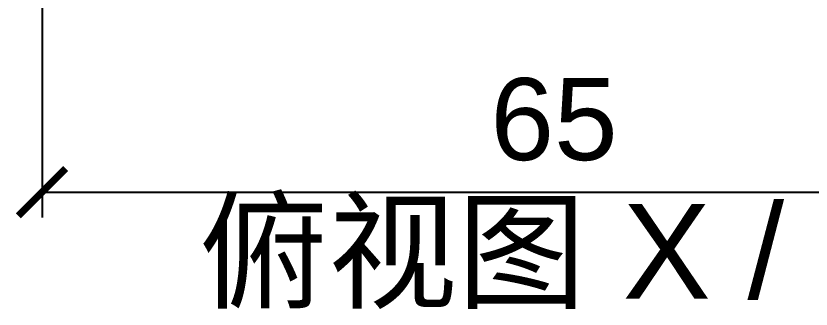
# Model space of a CAD drawing. Header units: millimetres. Extents: x 40 to 1360, y 134 to 546.
# Drawn here: x 287.8 to 338.3, y 244.1 to 262.7 of the extents above; entities that cross this region are included whole.
import ezdxf
from ezdxf.enums import TextEntityAlignment as Align

# ---------------------------------------------------------------- set-up
doc = ezdxf.new("R2010")
doc.units = ezdxf.units.MM
doc.layers.add('ANNOTATIONS', color=7, linetype='CONTINUOUS', lineweight=18)
doc.layers.add('DIMENSIONS', color=7, linetype='CONTINUOUS', lineweight=18)
doc.styles.add('CJK', font='Arial Unicode.ttf')
doc.styles.add('OpenSansCondensed-Light', font='OpenSansCondensed-Light.ttf')
doc.dimstyles.new('EZDXF', dxfattribs={"dimtxt": 0.25, "dimasz": 0.175, "dimexe": 0.375, "dimexo": 0.125, "dimgap": 0.1, "dimtad": 1, "dimlfac": 100, "dimzin": 12, "dimdsep": 46, "dimtxsty": 'OpenSansCondensed-Light', "dimblk": 'ARCHTICK', "dimcen": 2.5, "dimazin": 3, "dimtfac": 0.5, "dimtmove": 2, "dimatfit": 3})

# ---------------------------------------------------------------- blocks, each defined once
blk = doc.blocks.new('_ARCHTICK')
at = {"color": 0, "linetype": 'BYBLOCK', "const_width": 0.15}
blk.add_lwpolyline([(-0.5, -0.5), (0.5, 0.5)], dxfattribs=at)

msp = doc.modelspace()

# ---------------------------------------------------------------- texts
at = {"layer": 'ANNOTATIONS', "style": 'CJK'}
msp.add_text('俯视图 X / Y', height=6, dxfattribs=at).set_placement((322, 244.75), align=Align.CENTER)

# ---------------------------------------------------------------- dimensions: what is measured, and where the dimension line sits
at = {"layer": 'DIMENSIONS'}
msp.add_linear_dim(base=(289.5, 251.5), p1=(289.5, 267.5), p2=(354.5, 267.5), dimstyle='EZDXF', override={"dimtxt": 5.2, "dimasz": 3, "dimexe": 1.6, "dimexo": 1.6, "dimgap": 2, "dimdec": 4, "dimlfac": 1, "dimzin": 8, "dimtxsty": 'CJK', "dimclrd": 7, "dimclre": 7, "dimclrt": 7}, dxfattribs=at).render()

doc.saveas('drawing.dxf')
